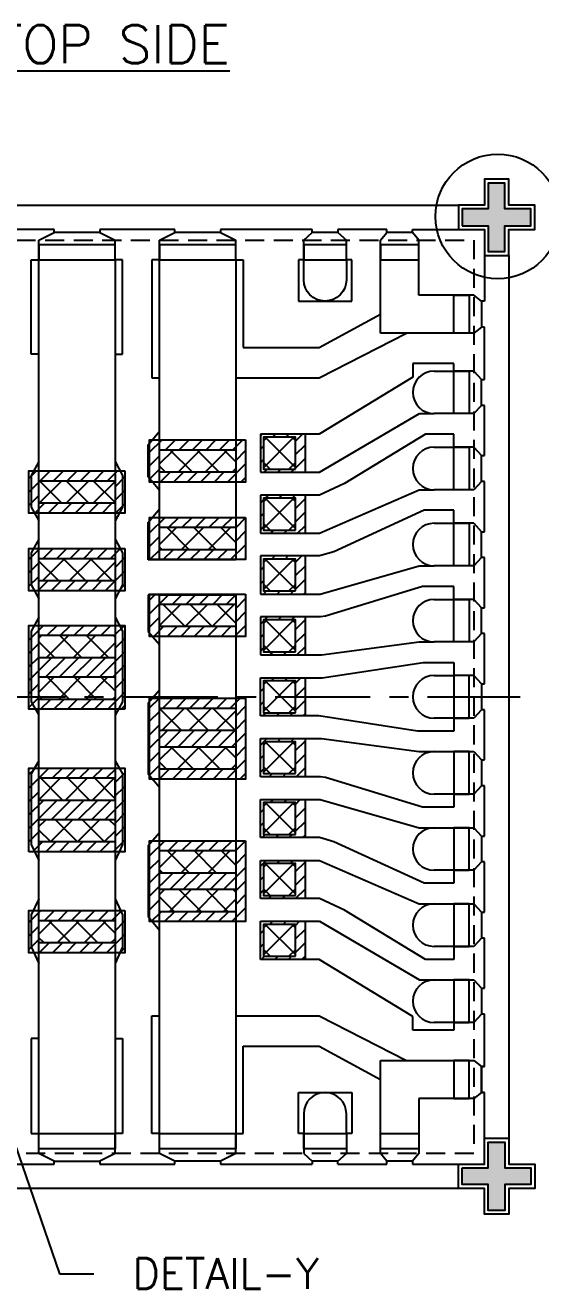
# Model space of a CAD drawing. Extents: x -48 to 208, y -118 to 47.
# Drawn here: x 2.8 to 36.6, y -54.1 to 28.9 of the extents above; entities that cross this region are included whole.
import ezdxf

# ---------------------------------------------------------------- set-up
doc = ezdxf.new("R2010")
doc.units = 0
doc.header["$LTSCALE"] = 5
doc.header["$MEASUREMENT"] = 0
doc.linetypes.add('CENTER', pattern=[2, 1.25, -0.25, 0.25, -0.25])
doc.linetypes.add('HIDDEN', pattern=[0.375, 0.25, -0.125])
doc.layers.get('0').update_dxf_attribs({"linetype": 'CONTINUOUS'})
for name, color, linetype in [('CENTER', 1, 'CENTER'), ('DIM', 3, 'CONTINUOUS'), ('HIDDEN', 6, 'HIDDEN'), ('Layer1', 4, 'CONTINUOUS'), ('SECTION', 6, 'CONTINUOUS')]:
    doc.layers.add(name, color=color, linetype=linetype)
doc.styles.add('ROMANS', font='romans.shx', dxfattribs={"height": 2})
pattern_1 = [(45, (-1464.7433, 254.90217), (-0.44194174, 0.44194174), [])]

msp = doc.modelspace()

# ---------------------------------------------------------------- hatches: boundary and pattern name
at = {"layer": 'Layer1'}
h = msp.add_hatch(dxfattribs=at)
h.set_pattern_fill('ANSI31', color=256, scale=5, style=0)
h.set_pattern_definition(pattern_1)
h.paths.add_polyline_path([(9.3399, -5.4807), (3.04, -5.4807), (3.04, -8.2567), (9.3399, -8.2567)])
h.paths.add_polyline_path([(8.6899, -6.1307), (8.6899, -7.6067), (3.69, -7.6067), (3.69, -6.1307)], flags=16)
h.paths.add_polyline_path([(9.3399, -0.3831), (3.04, -0.3831), (3.04, -3.1591), (9.3399, -3.1591)])
h.paths.add_polyline_path([(8.6899, -1.0331), (8.6899, -2.5091), (3.69, -2.5091), (3.69, -1.0331)], flags=16)
h.paths.add_polyline_path([(17.2599, 1.6618), (10.96, 1.6618), (10.96, -1.1142), (17.2599, -1.1142)])
h.paths.add_polyline_path([(16.6099, 1.0118), (16.6099, -0.4642), (11.61, -0.4642), (11.61, 1.0118)], flags=16)
h.paths.add_polyline_path([(17.2599, -3.4358), (10.96, -3.4358), (10.96, -6.2118), (17.2599, -6.2118)])
h.paths.add_polyline_path([(16.6099, -4.0858), (16.6099, -5.5618), (11.61, -5.5618), (11.61, -4.0858)], flags=16)
h.paths.add_polyline_path([(17.2599, -8.4835), (10.96, -8.4835), (10.96, -11.2595), (17.2599, -11.2595)])
h.paths.add_polyline_path([(16.6099, -9.1335), (16.6099, -10.6095), (11.61, -10.6095), (11.61, -9.1335)], flags=16)
h.paths.add_polyline_path([(9.3399, -10.5314), (3.04, -10.5314), (3.04, -16.0389), (9.3399, -16.0389)])
h.paths.add_polyline_path([(8.6899, -11.1814), (8.6899, -12.6574), (3.69, -12.6574), (3.69, -11.1814)], flags=16)
h.paths.add_polyline_path([(8.6899, -13.9129), (8.6899, -15.3889), (3.69, -15.3889), (3.69, -13.9129)], flags=16)
h.paths.add_polyline_path([(17.2599, -15.3108), (10.96, -15.3108), (10.96, -20.6258), (17.2599, -20.6258)])
h.paths.add_polyline_path([(16.6099, -15.9608), (16.6099, -17.4368), (11.61, -17.4368), (11.61, -15.9608)], flags=16)
h.paths.add_polyline_path([(16.6099, -18.4997), (16.6099, -19.9758), (11.61, -19.9758), (11.61, -18.4997)], flags=16)
h.paths.add_polyline_path([(9.3399, -19.9006), (3.04, -19.9006), (3.04, -25.4052), (9.3399, -25.4052)])
h.paths.add_polyline_path([(8.6869, -20.5506), (8.6869, -22.0266), (3.687, -22.0266), (3.687, -20.5506)], flags=16)
h.paths.add_polyline_path([(8.6899, -23.2791), (8.6899, -24.7552), (3.69, -24.7552), (3.69, -23.2791)], flags=16)
h.paths.add_polyline_path([(17.2599, -24.6771), (10.96, -24.6771), (10.96, -29.992), (17.2599, -29.992)])
h.paths.add_polyline_path([(16.6099, -25.3271), (16.6099, -26.8031), (11.61, -26.8031), (11.61, -25.3271)], flags=16)
h.paths.add_polyline_path([(16.6099, -27.866), (16.6099, -29.342), (11.61, -29.342), (11.61, -27.866)], flags=16)
h.paths.add_polyline_path([(9.3399, -29.2639), (3.04, -29.2639), (3.04, -32.0399), (9.3399, -32.0399)])
h.paths.add_polyline_path([(8.6899, -29.9139), (8.6899, -31.3899), (3.69, -31.3899), (3.69, -29.9139)], flags=16)
h = msp.add_hatch(dxfattribs=at)
h.set_pattern_fill('ANSI31', color=256, scale=5, style=0)
h.set_pattern_definition(pattern_1)
h.paths.add_polyline_path([(18.2294, 2.0294), (21.1794, 2.0294), (21.1794, -0.4706), (18.2294, -0.4706)])
h.paths.add_polyline_path([(20.5294, 1.8294), (18.4294, 1.8294), (18.4294, -0.2706), (20.5294, -0.2706)], flags=16)
h = msp.add_hatch(dxfattribs=at)
h.set_pattern_fill('ANSI31', color=256, scale=5, style=0)
h.set_pattern_definition(pattern_1)
h.paths.add_polyline_path([(18.2294, -1.9706), (21.1794, -1.9706), (21.1794, -4.4706), (18.2294, -4.4706)])
h.paths.add_polyline_path([(20.5294, -2.1706), (18.4294, -2.1706), (18.4294, -4.2706), (20.5294, -4.2706)], flags=16)
h = msp.add_hatch(dxfattribs=at)
h.set_pattern_fill('ANSI31', color=256, scale=5, style=0)
h.set_pattern_definition(pattern_1)
h.paths.add_polyline_path([(18.2294, -5.9706), (21.1794, -5.9706), (21.1794, -8.4706), (18.2294, -8.4706)])
h.paths.add_polyline_path([(20.5294, -6.1706), (18.4294, -6.1706), (18.4294, -8.2706), (20.5294, -8.2706)], flags=16)
h = msp.add_hatch(dxfattribs=at)
h.set_pattern_fill('ANSI31', color=256, scale=5, style=0)
h.set_pattern_definition(pattern_1)
h.paths.add_polyline_path([(18.2294, -9.9706), (21.1794, -9.9706), (21.1794, -12.4706), (18.2294, -12.4706)])
h.paths.add_polyline_path([(20.5294, -10.1706), (18.4294, -10.1706), (18.4294, -12.2706), (20.5294, -12.2706)], flags=16)
h = msp.add_hatch(dxfattribs=at)
h.set_pattern_fill('ANSI31', color=256, scale=5, style=0)
h.set_pattern_definition(pattern_1)
h.paths.add_polyline_path([(18.2294, -13.9706), (21.1794, -13.9706), (21.1794, -16.4706), (18.2294, -16.4706)])
h.paths.add_polyline_path([(20.5294, -14.1706), (18.4294, -14.1706), (18.4294, -16.2706), (20.5294, -16.2706)], flags=16)
h = msp.add_hatch(dxfattribs=at)
h.set_pattern_fill('ANSI31', color=256, scale=5, style=0)
h.set_pattern_definition(pattern_1)
h.paths.add_polyline_path([(18.2294, -17.9706), (21.1794, -17.9706), (21.1794, -20.4706), (18.2294, -20.4706)])
h.paths.add_polyline_path([(20.5294, -18.1706), (18.4294, -18.1706), (18.4294, -20.2706), (20.5294, -20.2706)], flags=16)
h = msp.add_hatch(dxfattribs=at)
h.set_pattern_fill('ANSI31', color=256, scale=5, style=0)
h.set_pattern_definition(pattern_1)
h.paths.add_polyline_path([(18.2294, -21.9706), (21.1794, -21.9706), (21.1794, -24.4706), (18.2294, -24.4706)])
h.paths.add_polyline_path([(20.5294, -22.1706), (18.4294, -22.1706), (18.4294, -24.2706), (20.5294, -24.2706)], flags=16)
h = msp.add_hatch(dxfattribs=at)
h.set_pattern_fill('ANSI31', color=256, scale=5, style=0)
h.set_pattern_definition(pattern_1)
h.paths.add_polyline_path([(18.2294, -25.9706), (21.1794, -25.9706), (21.1794, -28.4706), (18.2294, -28.4706)])
h.paths.add_polyline_path([(20.5294, -26.1706), (18.4294, -26.1706), (18.4294, -28.2706), (20.5294, -28.2706)], flags=16)
h = msp.add_hatch(dxfattribs=at)
h.set_pattern_fill('ANSI31', color=256, scale=5, style=0)
h.set_pattern_definition(pattern_1)
h.paths.add_polyline_path([(18.2294, -29.9706), (21.1794, -29.9706), (21.1794, -32.4706), (18.2294, -32.4706)])
h.paths.add_polyline_path([(20.5294, -30.1706), (18.4294, -30.1706), (18.4294, -32.2706), (20.5294, -32.2706)], flags=16)
at = {"layer": 'SECTION'}
h = msp.add_hatch(color=256, dxfattribs=at)
h.paths.add_polyline_path([(-27.0207, 16.8294), (-28.7207, 16.8294), (-28.7207, 18.5294), (-29.8207, 18.5294), (-29.8207, 16.8294), (-31.5207, 16.8294), (-31.5207, 15.7294), (-29.8207, 15.7294), (-29.8207, 14.0294), (-28.7207, 14.0294), (-28.7207, 15.7294), (-27.0207, 15.7294)])
h.paths.add_polyline_path([(35.9793, 16.8294), (34.2793, 16.8294), (34.2793, 18.5294), (33.1793, 18.5294), (33.1793, 16.8294), (31.4793, 16.8294), (31.4793, 15.7294), (33.1793, 15.7294), (33.1793, 14.0294), (34.2793, 14.0294), (34.2793, 15.7294), (35.9793, 15.7294)])
h = msp.add_hatch(dxfattribs=at)
h.set_pattern_fill('ANSI37', color=256, scale=10, style=0)
h.set_pattern_definition([(135, (4.4587, 3e-13), (0.88388, 0.88388), []), (45, (4.4587, 3e-13), (0.88388, -0.88388), [])])
h.paths.add_polyline_path([(18.4294, 1.8294), (20.5294, 1.8294), (20.5294, -0.2706), (18.4294, -0.2706)])
h = msp.add_hatch(dxfattribs=at)
h.set_pattern_fill('ANSI37', color=256, scale=10, style=0)
h.set_pattern_definition([(135, (4.4587, 3e-13), (0.883883, 0.883883), []), (45, (4.4587, 3e-13), (0.883883, -0.883883), [])])
h.paths.add_polyline_path([(3.69, -1.0331), (8.6899, -1.0331), (8.6899, -2.5091), (3.69, -2.5091)])
h.paths.add_polyline_path([(3.69, -6.1307), (8.6899, -6.1307), (8.6899, -7.6067), (3.69, -7.6067)])
h.paths.add_polyline_path([(3.69, -11.1814), (8.6899, -11.1814), (8.6899, -12.6574), (3.69, -12.6574)])
h.paths.add_polyline_path([(3.69, -13.9129), (8.6899, -13.9129), (8.6899, -15.3889), (3.69, -15.3889)])
h.paths.add_polyline_path([(3.687, -20.5506), (8.6869, -20.5506), (8.6869, -22.0266), (3.687, -22.0266)])
h.paths.add_polyline_path([(3.69, -23.2791), (8.6899, -23.2791), (8.6899, -24.7552), (3.69, -24.7552)])
h.paths.add_polyline_path([(3.69, -29.9139), (8.6899, -29.9139), (8.6899, -31.3899), (3.69, -31.3899)])
h.paths.add_polyline_path([(11.61, -27.866), (16.6099, -27.866), (16.6099, -29.342), (11.61, -29.342)])
h.paths.add_polyline_path([(11.61, -25.3271), (16.6099, -25.3271), (16.6099, -26.8031), (11.61, -26.8031)])
h.paths.add_polyline_path([(11.61, -18.4997), (16.6099, -18.4997), (16.6099, -19.9758), (11.61, -19.9758)])
h.paths.add_polyline_path([(11.61, -15.9608), (16.6099, -15.9608), (16.6099, -17.4368), (11.61, -17.4368)])
h.paths.add_polyline_path([(11.61, -9.1335), (16.6099, -9.1335), (16.6099, -10.6095), (11.61, -10.6095)])
h.paths.add_polyline_path([(11.61, -4.0858), (16.6099, -4.0858), (16.6099, -5.5618), (11.61, -5.5618)])
h.paths.add_polyline_path([(11.61, 1.0118), (16.6099, 1.0118), (16.6099, -0.4642), (11.61, -0.4642)])
h = msp.add_hatch(dxfattribs=at)
h.set_pattern_fill('ANSI37', color=256, scale=10, style=0)
h.set_pattern_definition([(135, (4.4587, -4), (0.88388, 0.88388), []), (45, (4.4587, -4), (0.88388, -0.88388), [])])
h.paths.add_polyline_path([(18.4294, -2.1706), (20.5294, -2.1706), (20.5294, -4.2706), (18.4294, -4.2706)])
h = msp.add_hatch(dxfattribs=at)
h.set_pattern_fill('ANSI37', color=256, scale=10, style=0)
h.set_pattern_definition([(135, (4.4587, -8), (0.88388, 0.88388), []), (45, (4.4587, -8), (0.88388, -0.88388), [])])
h.paths.add_polyline_path([(18.4294, -6.1706), (20.5294, -6.1706), (20.5294, -8.2706), (18.4294, -8.2706)])
h = msp.add_hatch(dxfattribs=at)
h.set_pattern_fill('ANSI37', color=256, scale=10, style=0)
h.set_pattern_definition([(135, (4.4587, -12), (0.88388, 0.88388), []), (45, (4.4587, -12), (0.88388, -0.88388), [])])
h.paths.add_polyline_path([(18.4294, -10.1706), (20.5294, -10.1706), (20.5294, -12.2706), (18.4294, -12.2706)])
h = msp.add_hatch(dxfattribs=at)
h.set_pattern_fill('ANSI37', color=256, scale=10, style=0)
h.set_pattern_definition([(135, (4.4587, -16), (0.88388, 0.88388), []), (45, (4.4587, -16), (0.88388, -0.88388), [])])
h.paths.add_polyline_path([(18.4294, -14.1706), (20.5294, -14.1706), (20.5294, -16.2706), (18.4294, -16.2706)])
h = msp.add_hatch(dxfattribs=at)
h.set_pattern_fill('ANSI37', color=256, scale=10, style=0)
h.set_pattern_definition([(135, (4.4587, -20), (0.88388, 0.88388), []), (45, (4.4587, -20), (0.88388, -0.88388), [])])
h.paths.add_polyline_path([(18.4294, -18.1706), (20.5294, -18.1706), (20.5294, -20.2706), (18.4294, -20.2706)])
h = msp.add_hatch(dxfattribs=at)
h.set_pattern_fill('ANSI37', color=256, scale=10, style=0)
h.set_pattern_definition([(135, (4.4587, -24), (0.88388, 0.88388), []), (45, (4.4587, -24), (0.88388, -0.88388), [])])
h.paths.add_polyline_path([(18.4294, -22.1706), (20.5294, -22.1706), (20.5294, -24.2706), (18.4294, -24.2706)])
h = msp.add_hatch(dxfattribs=at)
h.set_pattern_fill('ANSI37', color=256, scale=10, style=0)
h.set_pattern_definition([(135, (4.4587, -28), (0.88388, 0.88388), []), (45, (4.4587, -28), (0.88388, -0.88388), [])])
h.paths.add_polyline_path([(18.4294, -26.1706), (20.5294, -26.1706), (20.5294, -28.2706), (18.4294, -28.2706)])
h = msp.add_hatch(dxfattribs=at)
h.set_pattern_fill('ANSI37', color=256, scale=10, style=0)
h.set_pattern_definition([(135, (4.4587, -32), (0.88388, 0.88388), []), (45, (4.4587, -32), (0.88388, -0.88388), [])])
h.paths.add_polyline_path([(18.4294, -30.1706), (20.5294, -30.1706), (20.5294, -32.2706), (18.4294, -32.2706)])
h = msp.add_hatch(color=256, dxfattribs=at)
h.paths.add_polyline_path([(-28.7207, -46.1706), (-28.7207, -44.4706), (-29.8207, -44.4706), (-29.8207, -46.1706), (-31.5207, -46.1706), (-31.5207, -47.2706), (-29.8207, -47.2706), (-29.8207, -48.9706), (-28.7207, -48.9706), (-28.7207, -47.2706), (-27.0207, -47.2706), (-27.0207, -46.1706)])
h.paths.add_polyline_path([(33.1793, -47.2706), (33.1793, -48.9706), (34.2793, -48.9706), (34.2793, -47.2706), (35.9793, -47.2706), (35.9793, -46.1706), (34.2793, -46.1706), (34.2793, -44.4706), (33.1793, -44.4706), (33.1793, -46.1706), (31.4793, -46.1706), (31.4793, -47.2706)])

# ---------------------------------------------------------------- linework, layer by layer
for p, q in [((-26.7707, 17.0794), (31.2293, 17.0794)), ((4.6893, 15.4794), (-0.2307, 15.4794)), ((3.6893, 14.7794), (4.6893, 15.2794)), ((4.6893, 15.2794), (4.6893, 15.4794)), ((7.6893, 15.2794), (4.6893, 15.2794)), ((12.6093, 15.4794), (7.6893, 15.4794)), ((7.6893, 15.4794), (7.6893, 15.2794)), ((7.6893, 15.2794), (8.6893, 14.7794)), ((11.6093, 14.7791), (12.6093, 15.2794)), ((12.6093, 15.2794), (12.6093, 15.4794)), ((15.6093, 15.2794), (12.6093, 15.2794)), ((15.6096, 15.4794), (15.6093, 15.2794)), ((15.6093, 15.2794), (16.6093, 14.7794)), ((21.6193, 15.4795), (15.6096, 15.4794)), ((21.0693, 14.7794), (21.6193, 15.2794)), ((21.6193, 15.2794), (21.6193, 15.4795)), ((23.3193, 15.2794), (21.6193, 15.2794)), ((26.5164, 15.4794), (23.3193, 15.4794)), ((23.3193, 15.4794), (23.3193, 15.2794)), ((23.3193, 15.2794), (23.8693, 14.7794)), ((26.1193, 14.7794), (26.5164, 15.2794)), ((26.5164, 15.2794), (26.5164, 15.4794)), ((28.2164, 15.2794), (26.5164, 15.2794)), ((28.2164, 15.2794), (28.2164, 15.4794)), ((28.2164, 15.4794), (32.9293, 15.4794)), ((28.6193, 14.7794), (28.2164, 15.2794)), ((32.9293, 15.4794), (32.9293, 10.7665)), ((3.6893, 13.4794), (3.6893, 14.7794)), ((8.6893, 13.4794), (8.6893, 14.7794)), ((11.6093, 13.4794), (11.6093, 14.7791)), ((16.6087, 13.4794), (16.6093, 14.7794)), ((21.0693, 13.4794), (21.0693, 14.7794)), ((23.8693, 13.4794), (23.8693, 14.7794)), ((26.1193, 8.6694), (26.1193, 14.7794)), ((28.6193, 11.1694), (28.6193, 14.7794)), ((3.1893, 7.2794), (3.1893, 13.4794)), ((3.1893, 13.4794), (3.6893, 13.4794)), ((3.6893, -43.9206), (3.6893, 13.4794)), ((8.6893, 13.4794), (8.6893, -43.9206)), ((9.1893, 13.4794), (8.6893, 13.4794)), ((9.1893, 7.2794), (9.1893, 13.4794)), ((11.6093, 13.4794), (11.1093, 13.4794)), ((11.1093, 13.4794), (11.1093, 5.7293)), ((11.6093, -6.2206), (11.6093, 13.4794)), ((16.6087, 13.4794), (16.6093, -6.2206)), ((16.6087, 13.4794), (17.1093, 13.4794)), ((17.1093, 13.4794), (17.1093, 7.7294)), ((21.0693, 13.4794), (20.7193, 13.4794)), ((20.7193, 13.4794), (20.7193, 10.7794)), ((24.2193, 13.4794), (23.8693, 13.4794)), ((24.2193, 10.7794), (24.2193, 13.4794)), ((34.5293, 13.7794), (34.5293, -44.2206)), ((32.2293, 11.1694), (28.6193, 11.1694)), ((32.7293, 10.7665), (32.2293, 11.1694)), ((20.7193, 10.7794), (24.2193, 10.7794)), ((32.9293, 10.7665), (32.7293, 10.7665)), ((32.7293, 10.7665), (32.7293, 9.0665)), ((22.0891, 7.7294), (26.1164, 9.9234)), ((22.0891, 5.7294), (27.8074, 8.6669)), ((32.2293, 8.6694), (26.1193, 8.6694)), ((32.7293, 9.0665), (32.2293, 8.6694)), ((32.9293, 9.0665), (32.7293, 9.0665)), ((32.9293, 5.6265), (32.9293, 9.0665)), ((17.1093, 7.7294), (22.0891, 7.7294)), ((3.6893, 7.2794), (3.1893, 7.2794)), ((8.6893, 7.2794), (9.1893, 7.2794)), ((30.9293, 6.6794), (28.2293, 6.6794)), ((28.2293, 6.6794), (28.2293, 5.7815)), ((30.9293, 6.1794), (30.9293, 6.6794)), ((29.6293, 6.1794), (30.9293, 6.1794)), ((32.2293, 6.1794), (30.9293, 6.1794)), ((32.2293, 6.1794), (32.7293, 5.6265)), ((11.1093, 5.7293), (11.6099, 5.7293)), ((16.6093, 5.7294), (22.0891, 5.7294)), ((28.2293, 5.7815), (22.089, 2.0294)), ((32.7293, 5.6265), (32.9293, 5.6265)), ((32.7293, 3.9265), (32.7293, 5.6265)), ((22.1016, -0.4706), (28.6745, 3.3794)), ((28.6745, 3.3794), (29.6293, 3.3794)), ((32.2293, 3.3794), (29.6293, 3.3794)), ((32.7293, 3.9265), (32.2293, 3.3794)), ((32.9293, 3.9265), (32.7293, 3.9265)), ((32.9293, 0.6265), (32.9293, 3.9265)), ((10.8593, 1.3245), (11.6087, 2.2238)), ((22.089, 2.0294), (18.2293, 2.0294)), ((18.2293, 2.0294), (18.2293, -0.4706)), ((29.0634, 2.0294), (23.7509, -1.2052)), ((30.9293, 2.0294), (29.0634, 2.0294)), ((30.9293, 1.1794), (30.9293, 2.0294)), ((10.8593, -0.777), (10.8593, 1.3245)), ((29.6293, 1.1794), (30.9293, 1.1794)), ((32.2293, 1.1794), (30.9293, 1.1794)), ((32.2293, 1.1794), (32.7293, 0.6265)), ((3.6906, 0.2291), (3.1899, -0.6722)), ((8.6887, 0.2291), (9.1893, -0.6722)), ((32.7293, 0.6265), (32.9293, 0.6265)), ((32.7293, -1.0735), (32.7293, 0.6265)), ((3.1899, -0.6722), (3.1899, -2.7696)), ((9.1893, -0.6722), (9.1893, -2.7696)), ((11.6087, -1.675), (10.8593, -0.777)), ((18.2293, -0.4706), (22.1016, -0.4706)), ((23.7509, -1.2052), (22.0989, -1.9706)), ((22.1144, -4.4706), (28.6444, -1.6206)), ((28.6444, -1.6206), (29.6293, -1.6206)), ((32.2293, -1.6206), (29.6293, -1.6206)), ((32.7293, -1.0735), (32.2293, -1.6206)), ((32.9293, -1.0735), (32.7293, -1.0735)), ((32.9293, -4.3735), (32.9293, -1.0735)), ((22.0989, -1.9706), (18.2293, -1.9706)), ((18.2293, -1.9706), (18.2293, -4.4706)), ((3.1899, -2.7696), (3.6906, -3.6697)), ((9.1893, -2.7696), (8.6887, -3.6697)), ((10.8593, -3.7731), (11.6087, -2.875)), ((28.9705, -2.9706), (23.0435, -5.6883)), ((30.9293, -2.9706), (28.9705, -2.9706)), ((30.9293, -3.8206), (30.9293, -2.9706)), ((10.8593, -6.2206), (10.8593, -3.7731)), ((29.6293, -3.8206), (30.9293, -3.8206)), ((32.2293, -3.8206), (30.9293, -3.8206)), ((32.2293, -3.8206), (32.7293, -4.3735)), ((3.6906, -4.8697), (3.1899, -5.7698)), ((8.6887, -4.8697), (9.1893, -5.7698)), ((18.2293, -4.4706), (22.1144, -4.4706)), ((32.7293, -4.3735), (32.9293, -4.3735)), ((32.7293, -6.0735), (32.7293, -4.3735)), ((3.1899, -5.7698), (3.1899, -7.8672)), ((9.1893, -5.7698), (9.1893, -7.8672)), ((23.0435, -5.6883), (22.1184, -5.9706)), ((11.6093, -6.2206), (10.8593, -6.2206)), ((16.6093, -6.2206), (11.6093, -6.2206)), ((22.1184, -5.9706), (18.2293, -5.9706)), ((18.2293, -5.9706), (18.2293, -8.4706)), ((22.1436, -8.4706), (28.6476, -6.6206)), ((28.6476, -6.6206), (29.6293, -6.6206)), ((32.2293, -6.6206), (29.6293, -6.6206)), ((32.7293, -6.0735), (32.2293, -6.6206)), ((32.9293, -6.0735), (32.7293, -6.0735)), ((32.9293, -9.3735), (32.9293, -6.0735)), ((3.1899, -7.8672), (3.6906, -8.792)), ((9.1893, -7.8672), (8.6887, -8.792)), ((28.8705, -7.9706), (22.5091, -9.9197)), ((30.9293, -7.9706), (28.8705, -7.9706)), ((30.9293, -8.8206), (30.9293, -7.9706)), ((11.6093, -8.5206), (10.8593, -8.5206)), ((10.8593, -8.5206), (10.8593, -10.9222)), ((11.6093, -43.9206), (11.6093, -8.5206)), ((11.6093, -8.5206), (16.6093, -8.5206)), ((16.6093, -8.5206), (16.6093, -43.9206)), ((18.2293, -8.4706), (22.1436, -8.4706)), ((29.6293, -8.8206), (30.9293, -8.8206)), ((32.2293, -8.8206), (30.9293, -8.8206)), ((32.2293, -8.8206), (32.7293, -9.3735)), ((22.5091, -9.9197), (22.1765, -9.9706)), ((32.7293, -9.3735), (32.9293, -9.3735)), ((32.7293, -11.0735), (32.7293, -9.3735)), ((3.6906, -9.992), (3.1899, -10.9168)), ((8.6887, -9.992), (9.1893, -10.9168)), ((22.1765, -9.9706), (18.2293, -9.9706)), ((18.2293, -9.9706), (18.2293, -12.4706)), ((3.1899, -10.9168), (3.1899, -15.5533)), ((9.1893, -10.9168), (9.1893, -15.5533)), ((10.8593, -10.9222), (11.6087, -11.7852)), ((32.7293, -11.0735), (32.2293, -11.6206)), ((32.9293, -11.0735), (32.7293, -11.0735)), ((32.9293, -14.3677), (32.9293, -11.0735)), ((22.2405, -12.4706), (28.6583, -11.6206)), ((28.6583, -11.6206), (29.6293, -11.6206)), ((32.2293, -11.6206), (29.6293, -11.6206)), ((18.2293, -12.4706), (22.2405, -12.4706)), ((22.2909, -13.9706), (28.9003, -12.9706)), ((28.9003, -12.9706), (30.9293, -12.9706)), ((30.9293, -12.9706), (30.9293, -13.8206)), ((18.2293, -16.4706), (18.2293, -13.9706)), ((18.2293, -13.9706), (22.2909, -13.9706)), ((29.6293, -13.8206), (30.9293, -13.8206)), ((32.2293, -13.8206), (30.9293, -13.8206)), ((32.2293, -13.8206), (32.7293, -14.3677)), ((11.6087, -14.7852), (10.8593, -15.6481)), ((32.7293, -14.3677), (32.9293, -14.3677)), ((32.7293, -14.3677), (32.7293, -16.0677)), ((3.1899, -15.5533), (3.6906, -16.4182)), ((9.1893, -15.5533), (8.6887, -16.4182)), ((10.8593, -15.6481), (10.8593, -20.2885)), ((22.0546, -16.4706), (18.2293, -16.4706)), ((28.5331, -17.4706), (22.0546, -16.4706)), ((32.7293, -16.0677), (32.2293, -16.6206)), ((32.9293, -16.0677), (32.7293, -16.0677)), ((32.9293, -19.3677), (32.9293, -16.0677)), ((30.9293, -16.6206), (29.6293, -16.6206)), ((30.9293, -16.6206), (30.9293, -17.4706)), ((32.2293, -16.6206), (30.9293, -16.6206)), ((18.2293, -20.4706), (18.2293, -17.9706)), ((18.2293, -17.9706), (22.2405, -17.9706)), ((22.2405, -17.9706), (28.6583, -18.8206)), ((30.9293, -17.4706), (28.5331, -17.4706)), ((28.6583, -18.8206), (29.6293, -18.8206)), ((29.6293, -18.8206), (32.2293, -18.8206)), ((32.2293, -18.8206), (32.7293, -19.3677)), ((3.6906, -19.4182), (3.1899, -20.283)), ((8.6887, -19.4182), (9.1893, -20.283)), ((32.7293, -19.3677), (32.9293, -19.3677)), ((32.7293, -19.3677), (32.7293, -21.0677)), ((3.1899, -20.283), (3.1899, -24.9193)), ((9.1893, -20.283), (9.1893, -24.9193)), ((10.8593, -20.2885), (11.6087, -21.1514)), ((22.1765, -20.4706), (18.2293, -20.4706)), ((22.5091, -20.5215), (22.1765, -20.4706)), ((28.8705, -22.4706), (22.5091, -20.5215)), ((32.7293, -21.0677), (32.2293, -21.6206)), ((32.9293, -21.0677), (32.7293, -21.0677)), ((32.9293, -24.3677), (32.9293, -21.0677)), ((18.2293, -24.4706), (18.2293, -21.9706)), ((18.2293, -21.9706), (22.1436, -21.9706)), ((22.1436, -21.9706), (28.6476, -23.8206)), ((30.9293, -21.6206), (29.6293, -21.6206)), ((30.9293, -21.6206), (30.9293, -22.4706)), ((32.2293, -21.6206), (30.9293, -21.6206)), ((30.9293, -22.4706), (28.8705, -22.4706)), ((28.6476, -23.8206), (29.6293, -23.8206)), ((29.6293, -23.8206), (32.2293, -23.8206)), ((32.2293, -23.8206), (32.7293, -24.3677)), ((11.6087, -24.1514), (10.8593, -25.0144)), ((22.1184, -24.4706), (18.2293, -24.4706)), ((23.0435, -24.7529), (22.1184, -24.4706)), ((28.9705, -27.4706), (23.0435, -24.7529)), ((32.7293, -24.3677), (32.9293, -24.3677)), ((32.7293, -24.3677), (32.7293, -26.0677)), ((3.1899, -24.9193), (3.6906, -25.9863)), ((9.1893, -24.9193), (8.6887, -25.9863)), ((10.8593, -25.0144), (10.8593, -29.6614)), ((18.2293, -28.4706), (18.2293, -25.9706)), ((18.2293, -25.9706), (22.1144, -25.9706)), ((22.1144, -25.9706), (28.6444, -28.8206)), ((32.7293, -26.0677), (32.2293, -26.6206)), ((32.9293, -26.0677), (32.7293, -26.0677)), ((32.9293, -29.3677), (32.9293, -26.0677)), ((30.9293, -26.6206), (29.6293, -26.6206)), ((30.9293, -26.6206), (30.9293, -27.4706)), ((32.2293, -26.6206), (30.9293, -26.6206)), ((30.9293, -27.4706), (28.9705, -27.4706)), ((3.6906, -28.4863), (3.1899, -29.5532)), ((8.6887, -28.4863), (9.1893, -29.5532)), ((22.0989, -28.4706), (18.2293, -28.4706)), ((23.7509, -29.236), (22.0989, -28.4706)), ((28.6444, -28.8206), (29.6293, -28.8206)), ((29.6293, -28.8206), (32.2293, -28.8206)), ((32.2293, -28.8206), (32.7293, -29.3677)), ((3.1899, -29.5532), (3.1899, -31.6503)), ((9.1893, -29.5532), (9.1893, -31.6503)), ((10.8593, -29.6614), (11.6087, -30.5431)), ((29.0634, -32.4706), (23.7509, -29.236)), ((32.7293, -29.3677), (32.9293, -29.3677)), ((32.7293, -29.3677), (32.7293, -31.0677)), ((18.2293, -32.4706), (18.2293, -29.9706)), ((18.2293, -29.9706), (22.1016, -29.9706)), ((22.1016, -29.9706), (28.6745, -33.8206)), ((32.7293, -31.0677), (32.2293, -31.6206)), ((32.9293, -31.0677), (32.7293, -31.0677)), ((32.9293, -34.3677), (32.9293, -31.0677)), ((3.1899, -31.6503), (3.6906, -32.7518)), ((9.1893, -31.6503), (8.6887, -32.7518)), ((30.9293, -31.6206), (29.6293, -31.6206)), ((30.9293, -31.6206), (30.9293, -32.4706)), ((32.2293, -31.6206), (30.9293, -31.6206)), ((22.089, -32.4706), (18.2293, -32.4706)), ((28.2293, -36.2227), (22.089, -32.4706)), ((30.9293, -32.4706), (29.0634, -32.4706)), ((28.6745, -33.8206), (29.6293, -33.8206)), ((29.6293, -33.8206), (32.2293, -33.8206)), ((32.2293, -33.8206), (32.7293, -34.3677)), ((32.7293, -34.3677), (32.9293, -34.3677)), ((32.7293, -34.3677), (32.7293, -36.0677)), ((11.1093, -43.9206), (11.1093, -36.1705)), ((11.1093, -36.1705), (11.6099, -36.1705)), ((16.6093, -36.1706), (22.0891, -36.1706)), ((22.0891, -36.1706), (27.8074, -39.108)), ((28.2293, -37.1206), (28.2293, -36.2227)), ((32.7293, -36.0677), (32.2293, -36.6206)), ((32.9293, -36.0677), (32.7293, -36.0677)), ((32.9293, -39.5077), (32.9293, -36.0677)), ((30.9293, -37.1206), (28.2293, -37.1206)), ((30.9293, -36.6206), (29.6293, -36.6206)), ((30.9293, -36.6206), (30.9293, -37.1206)), ((32.2293, -36.6206), (30.9293, -36.6206)), ((3.6893, -37.6706), (3.1893, -37.6706)), ((3.1893, -37.6706), (3.1893, -43.9206)), ((8.6893, -37.6706), (9.1893, -37.6706)), ((9.1893, -37.6706), (9.1893, -43.9206)), ((17.1093, -43.9206), (17.1093, -38.1706)), ((17.1093, -38.1706), (22.0891, -38.1706)), ((22.0891, -38.1706), (26.1164, -40.3646)), ((26.1193, -45.2206), (26.1193, -39.1106)), ((26.1193, -39.1106), (32.2293, -39.1106)), ((32.2293, -39.1106), (32.7293, -39.5077)), ((32.7293, -41.2077), (32.7293, -39.5077)), ((32.7293, -39.5077), (32.9293, -39.5077)), ((32.9293, -39.5077), (32.7293, -39.5077)), ((32.7293, -39.5077), (32.7293, -41.2077)), ((20.7193, -43.9206), (20.7193, -41.2206)), ((20.7193, -41.2206), (24.2193, -41.2206)), ((24.2193, -41.2206), (24.2193, -43.9206)), ((32.7293, -41.2077), (32.2293, -41.6106)), ((32.9293, -41.2077), (32.7293, -41.2077)), ((32.7293, -41.2077), (32.9293, -41.2077)), ((32.9293, -45.9206), (32.9293, -41.2077)), ((32.2293, -41.6106), (28.6193, -41.6106)), ((28.6193, -41.6106), (28.6193, -45.2206)), ((3.1893, -43.9206), (3.6893, -43.9206)), ((3.6893, -45.2206), (3.6893, -43.9206)), ((9.1893, -43.9206), (8.6893, -43.9206)), ((8.6893, -45.2206), (8.6893, -43.9206)), ((11.6093, -43.9206), (11.1093, -43.9206)), ((11.6093, -45.2206), (11.6093, -43.9206)), ((16.6093, -43.9206), (17.1093, -43.9206)), ((16.6093, -45.2206), (16.6093, -43.9206)), ((21.0693, -43.9206), (20.7193, -43.9206)), ((21.0693, -43.9206), (21.0693, -45.2206)), ((24.2193, -43.9206), (23.8693, -43.9206)), ((23.8693, -43.9206), (23.8693, -45.2206)), ((4.6893, -45.7206), (3.6893, -45.2206)), ((8.6893, -45.2206), (7.6893, -45.7206)), ((12.6093, -45.7206), (11.6093, -45.2206)), ((16.6093, -45.2206), (15.6093, -45.7206)), ((21.0693, -45.2206), (21.6193, -45.7206)), ((23.3193, -45.7206), (23.8693, -45.2206)), ((26.5164, -45.7206), (26.1193, -45.2206)), ((28.6193, -45.2206), (28.2164, -45.7206)), ((-0.2307, -45.9206), (4.6893, -45.9206)), ((4.6893, -45.9206), (4.6893, -45.7206)), ((4.6893, -45.7206), (7.6893, -45.7206)), ((7.6893, -45.7206), (7.6893, -45.9206)), ((7.6893, -45.9206), (12.6093, -45.9206)), ((15.6093, -45.7206), (12.6093, -45.7206)), ((12.6093, -45.9206), (12.6093, -45.7206)), ((15.6093, -45.7206), (15.6093, -45.9206)), ((15.6093, -45.9206), (21.6193, -45.9206)), ((21.6193, -45.7206), (21.6193, -45.9207)), ((23.3193, -45.7206), (21.6193, -45.7206)), ((23.3193, -45.9206), (23.3193, -45.7206)), ((23.3193, -45.9206), (26.5164, -45.9206)), ((28.2164, -45.7206), (26.5164, -45.7206)), ((26.5164, -45.9206), (26.5164, -45.7206)), ((28.2164, -45.7206), (28.2164, -45.9206)), ((28.2164, -45.9206), (32.9293, -45.9206)), ((31.2293, -47.5206), (-26.7707, -47.5206))]:
    msp.add_line(p, q)
for points in [[(31.2293, 15.4794), (32.9293, 15.4794), (32.9293, 13.7794), (34.5293, 13.7794), (34.5293, 15.4794), (36.2293, 15.4794), (36.2293, 17.0794), (34.5293, 17.0794), (34.5293, 18.7794), (32.9293, 18.7794), (32.9293, 17.0794), (31.2293, 17.0794)], [(30.9293, 3.3794), (30.9293, 6.1794), (31.9293, 6.1794), (31.9293, 3.3794)], [(30.9293, -1.6206), (30.9293, 1.1794), (31.9293, 1.1794), (31.9293, -1.6206)], [(30.9293, -6.6206), (30.9293, -3.8206), (31.9293, -3.8206), (31.9293, -6.6206)], [(30.9293, -11.6206), (30.9293, -8.8206), (31.9293, -8.8206), (31.9293, -11.6206)], [(30.9293, -13.8206), (30.9293, -16.6206), (31.9293, -16.6206), (31.9293, -13.8206)], [(30.9293, -18.8206), (30.9293, -21.6206), (31.9293, -21.6206), (31.9293, -18.8206)], [(30.9293, -23.8206), (30.9293, -26.6206), (31.9293, -26.6206), (31.9293, -23.8206)], [(30.9293, -28.8206), (30.9293, -31.6206), (31.9293, -31.6206), (31.9293, -28.8206)], [(30.9293, -33.8206), (30.9293, -36.6206), (31.9293, -36.6206), (31.9293, -33.8206)], [(31.2293, -45.9206), (32.9293, -45.9206), (32.9293, -44.2206), (34.5293, -44.2206), (34.5293, -45.9206), (36.2293, -45.9206), (36.2293, -47.5206), (34.5293, -47.5206), (34.5293, -49.2206), (32.9293, -49.2206), (32.9293, -47.5206), (31.2293, -47.5206)]]:
    msp.add_lwpolyline(points, close=True)
for points in [[(3.6893, 13.4794), (8.6893, 13.4794), (8.6893, 14.4794), (3.6893, 14.4794), (3.6893, 13.4799)], [(11.6093, 13.4794), (16.6093, 13.4794), (16.6093, 14.4794), (11.6093, 14.4794), (11.6093, 13.4799)], [(21.0693, 13.4794), (23.8693, 13.4794), (23.8693, 14.4794), (21.0693, 14.4794), (21.0693, 13.4799)], [(26.1193, 13.4794), (28.6193, 13.4794), (28.6193, 14.4794), (26.1193, 14.4794), (26.1193, 13.4799)], [(30.9293, 8.6694), (30.9293, 11.1694), (31.9293, 11.1694), (31.9293, 8.6694), (30.9298, 8.6694)], [(30.9293, -39.1106), (30.9293, -41.6106), (31.9293, -41.6106), (31.9293, -39.1106), (30.9298, -39.1106)], [(3.6893, -43.9206), (8.6893, -43.9206), (8.6893, -44.9206), (3.6893, -44.9206), (3.6893, -43.9211)], [(11.6093, -43.9206), (16.6093, -43.9206), (16.6093, -44.9206), (11.6093, -44.9206), (11.6093, -43.9211)], [(21.0693, -43.9206), (23.8693, -43.9206), (23.8693, -44.9206), (21.0693, -44.9206), (21.0693, -43.9211)], [(26.1193, -43.9206), (28.6193, -43.9206), (28.6193, -44.9206), (26.1193, -44.9206), (26.1193, -43.9211)]]:
    msp.add_lwpolyline(points)
for points in [[(23.8693, 13.4794), (23.8693, 12.1794, -1), (21.0693, 12.1794), (21.0693, 13.4794)], [(23.8693, -43.9206), (23.8693, -42.6206, 1), (21.0693, -42.6206), (21.0693, -43.9206)]]:
    msp.add_lwpolyline(points, format="xyb")
for centre in [(29.6293, 4.7794), (29.6293, -0.2206), (29.6293, -5.2206), (29.6293, -10.2206), (29.6293, -15.2206), (29.6293, -20.2206), (29.6293, -25.2206), (29.6293, -30.2206), (29.6293, -35.2206)]:
    msp.add_arc(centre, 1.4, 90, 270)
at = {"layer": 'CENTER', "color": 1, "linetype": 'CENTER'}
msp.add_line((-30.8074, -15.2206), (35.2661, -15.2206), dxfattribs=at)
at = {"layer": 'DIM'}
for p, q in [((-0.8386, -36.0117), (5.0369, -53.1318)), ((5.0369, -53.1318), (7.302, -53.1318))]:
    msp.add_line(p, q, dxfattribs=at)
msp.add_circle((33.8081, 16.3344), 4.0929, dxfattribs=at)
at = {"layer": 'HIDDEN'}
msp.add_lwpolyline([(-27.7707, 14.7795), (32.2294, 14.7795), (32.2294, -45.2207), (-27.7707, -45.2207)], close=True, dxfattribs=at)
at = {"layer": 'Layer1'}
for p, q in [((21.1794, -0.4706), (21.1794, 2.0294)), ((21.1794, -4.4706), (21.1794, -1.9706)), ((21.1794, -8.4706), (21.1794, -5.9706)), ((21.1794, -12.4706), (21.1794, -9.9706)), ((21.1794, -16.4706), (21.1794, -13.9706)), ((21.1794, -20.4706), (21.1794, -17.9706)), ((21.1794, -24.4706), (21.1794, -21.9706)), ((21.1794, -28.4706), (21.1794, -25.9706)), ((21.1794, -32.4706), (21.1794, -29.9706))]:
    msp.add_line(p, q, dxfattribs=at)
for points in [[(17.2599, 1.6618), (17.2599, -1.1142), (10.96, -1.1142), (10.96, 1.6618)], [(9.3399, -0.3831), (9.3399, -3.1591), (3.04, -3.1591), (3.04, -0.3831)], [(17.2599, -3.4358), (17.2599, -6.2118), (10.96, -6.2118), (10.96, -3.4358)], [(9.3399, -5.4807), (9.3399, -8.2567), (3.04, -8.2567), (3.04, -5.4807)], [(17.2599, -8.4835), (17.2599, -11.2595), (10.96, -11.2595), (10.96, -8.4835)], [(9.3399, -16.0389), (3.04, -16.0389), (3.04, -10.5314), (9.3399, -10.5314)], [(17.2599, -15.3108), (17.2599, -20.6258), (10.96, -20.6258), (10.96, -15.3108)], [(3.04, -25.4052), (3.04, -19.9006), (9.3399, -19.9006), (9.3399, -25.4052)], [(17.2599, -24.6771), (17.2599, -29.992), (10.96, -29.992), (10.96, -24.6771)], [(9.3399, -29.2639), (9.3399, -32.0399), (3.04, -32.0399), (3.04, -29.2639)]]:
    msp.add_lwpolyline(points, close=True, dxfattribs=at)
at = {"layer": 'SECTION'}
for points in [[(31.4793, 15.7294), (33.1793, 15.7294), (33.1793, 14.0294), (34.2793, 14.0294), (34.2793, 15.7294), (35.9793, 15.7294), (35.9793, 16.8294), (34.2793, 16.8294), (34.2793, 18.5294), (33.1793, 18.5294), (33.1793, 16.8294), (31.4793, 16.8294)], [(20.5294, -0.2706), (20.5294, 1.8294), (18.4294, 1.8294), (18.4294, -0.2706)], [(16.6099, 1.0118), (16.6099, -0.4642), (11.61, -0.4642), (11.61, 1.0118)], [(8.6899, -1.0331), (8.6899, -2.5091), (3.69, -2.5091), (3.69, -1.0331)], [(20.5294, -4.2706), (20.5294, -2.1706), (18.4294, -2.1706), (18.4294, -4.2706)], [(16.6099, -4.0858), (16.6099, -5.5618), (11.61, -5.5618), (11.61, -4.0858)], [(8.6899, -6.1307), (8.6899, -7.6067), (3.69, -7.6067), (3.69, -6.1307)], [(20.5294, -8.2706), (20.5294, -6.1706), (18.4294, -6.1706), (18.4294, -8.2706)], [(16.6099, -9.1335), (16.6099, -10.6095), (11.61, -10.6095), (11.61, -9.1335)], [(20.5294, -12.2706), (20.5294, -10.1706), (18.4294, -10.1706), (18.4294, -12.2706)], [(8.6899, -11.1814), (8.6899, -12.6574), (3.69, -12.6574), (3.69, -11.1814)], [(8.6899, -13.9129), (8.6899, -15.3889), (3.69, -15.3889), (3.69, -13.9129)], [(20.5294, -16.2706), (20.5294, -14.1706), (18.4294, -14.1706), (18.4294, -16.2706)], [(16.6099, -15.9608), (16.6099, -17.4368), (11.61, -17.4368), (11.61, -15.9608)], [(20.5294, -20.2706), (20.5294, -18.1706), (18.4294, -18.1706), (18.4294, -20.2706)], [(16.6099, -18.4997), (16.6099, -19.9758), (11.61, -19.9758), (11.61, -18.4997)], [(8.6869, -20.5506), (8.6869, -22.0266), (3.687, -22.0266), (3.687, -20.5506)], [(20.5294, -24.2706), (20.5294, -22.1706), (18.4294, -22.1706), (18.4294, -24.2706)], [(8.6899, -23.2791), (8.6899, -24.7552), (3.69, -24.7552), (3.69, -23.2791)], [(16.6099, -25.3271), (16.6099, -26.8031), (11.61, -26.8031), (11.61, -25.3271)], [(20.5294, -28.2706), (20.5294, -26.1706), (18.4294, -26.1706), (18.4294, -28.2706)], [(16.6099, -27.866), (16.6099, -29.342), (11.61, -29.342), (11.61, -27.866)], [(8.6899, -29.9139), (8.6899, -31.3899), (3.69, -31.3899), (3.69, -29.9139)], [(20.5294, -32.2706), (20.5294, -30.1706), (18.4294, -30.1706), (18.4294, -32.2706)], [(31.4793, -46.1706), (33.1793, -46.1706), (33.1793, -44.4706), (34.2793, -44.4706), (34.2793, -46.1706), (35.9793, -46.1706), (35.9793, -47.2706), (34.2793, -47.2706), (34.2793, -48.9706), (33.1793, -48.9706), (33.1793, -47.2706), (31.4793, -47.2706)]]:
    msp.add_lwpolyline(points, close=True, dxfattribs=at)

# ---------------------------------------------------------------- texts
at = {"style": 'ROMANS'}
msp.add_text('%%UPLATING TOP SIDE%%U', height=2.5, dxfattribs=at).set_placement((-13.9971, 26.3953))
at = {"layer": 'DIM', "insert": (22.0902, -52.1083), "char_height": 2, "attachment_point": 3, "style": 'ROMANS'}
msp.add_mtext('DETAIL-{\\Fromans.shx|c0;Y}', dxfattribs=at)

doc.saveas('drawing.dxf')
